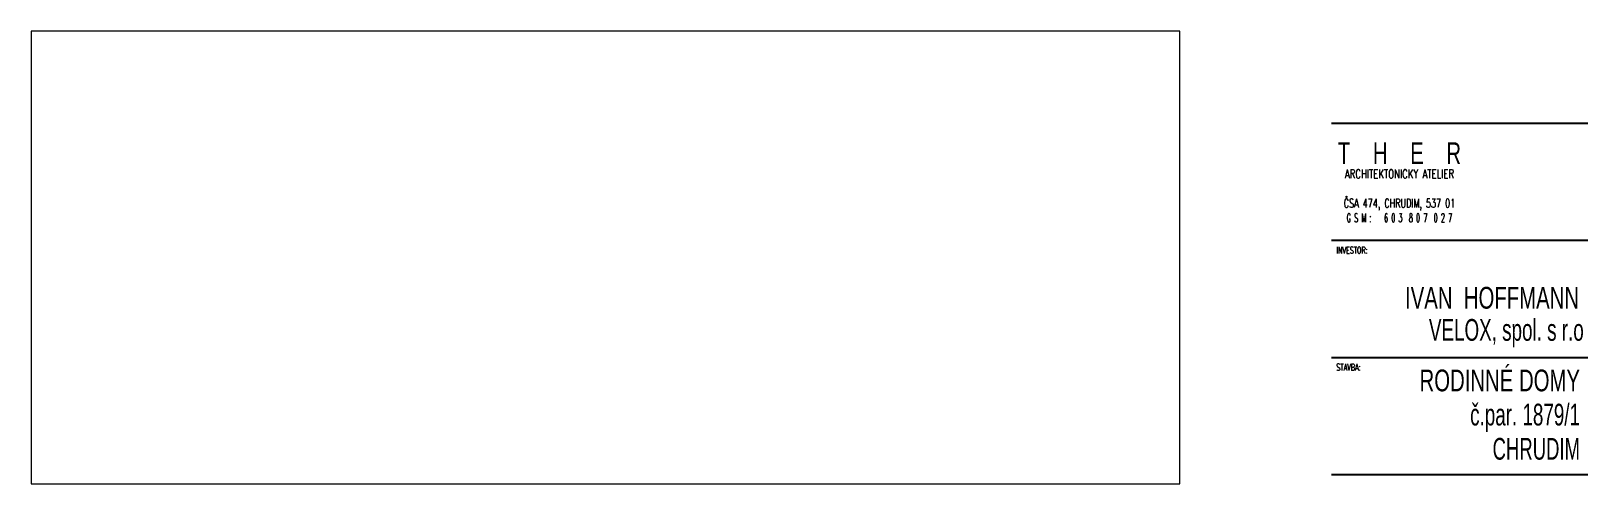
# Paper-space layout 'desky' of a CAD drawing. Header units: metres. Extents: x 182 to 461, y -16 to 300.
# Drawn here: x 181.7 to 461, y -16 to 65.1 of the extents above; entities outside this region: 2.
# The model-space entities are those that its viewports show. They can reach past a viewport. Long polylines and large blocks are cut down to what shows.
import ezdxf
from ezdxf.enums import TextEntityAlignment as Align

# ---------------------------------------------------------------- set-up
doc = ezdxf.new("R2010")
doc.units = ezdxf.units.M
doc.layers.add('FLOATINGWINDOWS', color=2, linetype='Continuous', plot=False)
doc.layers.add('ROZPISKA', color=7, linetype='Continuous')
doc.styles.add('ARIAL-CE', font='arial.ttf', dxfattribs={"width": 0.75})
doc.styles.add('ROMS5', font='SIMPLEX8')
picture_1 = doc.add_image_def('image1.jpg', size_in_pixel=(3508, 2480))

msp = doc.modelspace()

# ---------------------------------------------------------------- pictures from other files: only their frames are drawn
at = {"linetype": 'Continuous', "lineweight": 0}
image = msp.add_image(picture_1, insert=(-126.382, -226.818), size_in_units=(17.257, 12.2), rotation=180, dxfattribs=at)
image.dxf.flags = 7

psp = doc.layouts.new('desky')

# ---------------------------------------------------------------- linework, layer by layer
at = {"layer": 'ROZPISKA'}
for p, q in [((341.54, 300.24), (387.54, 300.24)), ((415.02, 48.64), (461.02, 48.64)), ((415.02, 27.64), (461.02, 27.64)), ((415.02, 6.64), (461.02, 6.64)), ((415.02, -14.36), (461.02, -14.36)), ((415.02, -14.36), (461.02, -14.36))]:
    psp.add_line(p, q, dxfattribs=at)

# ---------------------------------------------------------------- texts
at = {"layer": 'ROZPISKA', "style": 'ROMS5', "width": 0.7}
for s, p in [('LEGENDA:', (342.41, 297.86)), ('INVESTOR:', (415.88, 25.26)), ('STAVBA:', (415.88, 4.26))]:
    psp.add_text(s, height=1.2, dxfattribs=at).set_placement(p)
at = {"layer": 'ROZPISKA'}
for s, height, style, width, p in [('T    H    E    R', 3.9, 'ARIAL-CE', 0.67, (427.21, 43.25)), ('ARCHITEKTONICKY ATELIER', 1.6, 'ROMS5', 0.7, (427.21, 39.55)), ('ČSA 474, CHRUDIM, 537 01', 1.6, 'ROMS5', 0.66, (427.21, 34.29)), ('G S M :   6 0 3  8 0 7  0 2 7', 1.6, 'ROMS5', 0.525, (427.21, 31.67))]:
    psp.add_text(s, height=height, dxfattribs=dict(at, style=style, width=width)).set_placement(p, align=Align.MIDDLE_CENTER)
at = {"layer": 'ROZPISKA', "style": 'ARIAL-CE'}
for s, width, p in [('IVAN  HOFFMANN', 0.67, (459.44, 15.38)), ('VELOX, spol. s r.o', 0.62, (460.28, 9.62)), ('RODINNÉ DOMY', 0.67, (459.61, 0.55)), ('č.par. 1879/1', 0.62, (459.61, -5.58)), ('CHRUDIM', 0.61, (459.61, -11.71))]:
    psp.add_text(s, height=3.9, dxfattribs=dict(at, width=width)).set_placement(p, align=Align.RIGHT)

# ---------------------------------------------------------------- viewports
at = {"layer": 'FLOATINGWINDOWS', "linetype": 'Continuous', "lineweight": 0}
psp.add_viewport(center=(284.72, 24.55), size=(206.12, 81.1895), view_center_point=(-135.989, -232.499), view_height=5.94602, dxfattribs=at)

doc.saveas('drawing.dxf')
